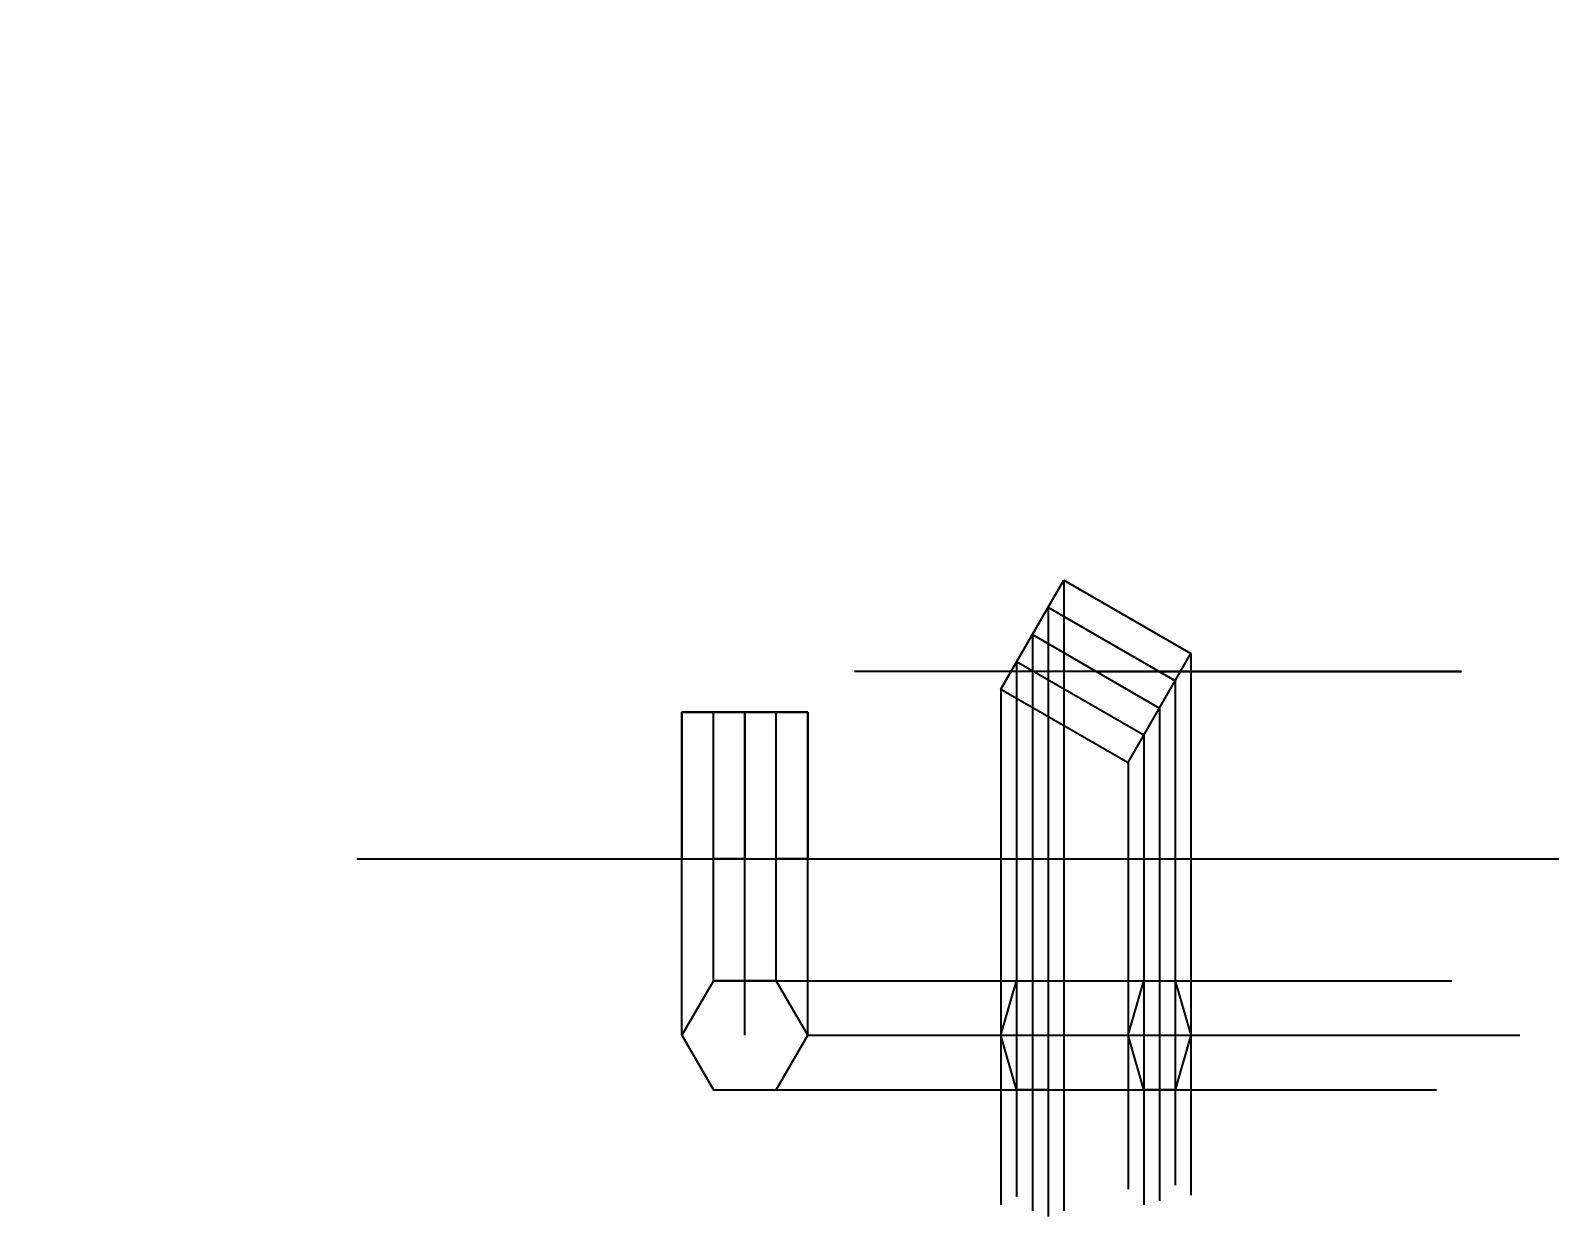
# Model space of a CAD drawing. Header units: millimetres. Extents: x 186 to 71940, y -203 to 575.
# Drawn here: x 32971 to 33696, y -163 to 403 of the extents above; entities that cross this region are included whole.
import ezdxf

# ---------------------------------------------------------------- set-up
doc = ezdxf.new("R2010")
doc.units = ezdxf.units.MM
doc.header["$MEASUREMENT"] = 0

msp = doc.modelspace()

# ---------------------------------------------------------------- linework, layer by layer
at = {"color": 7, "lineweight": -3, "true_color": 0xffffff}
for p, q in [((33434.21, 88.77), (33464.21, 140.74)), ((33464.21, 140.74), (33524.83, 105.74)), ((33517.33, 92.75), (33456.71, 127.75)), ((33449.21, 114.76), (33509.83, 79.76)), ((33441.71, 101.77), (33434.21, 88.77)), ((33502.33, 66.77), (33441.71, 101.77)), ((33494.83, 53.77), (33524.83, 105.74)), ((33653.86, 97.26), (33364.31, 97.26)), ((33479.52, 97.26), (33653.86, 97.26)), ((33434.21, 88.77), (33494.83, 53.77)), ((33282.07, -76.25), (33282.07, 77.86)), ((33342.07, 77.86), (33282.07, 77.86)), ((33282.07, 7.86), (33282.07, 77.86)), ((33282.07, 77.86), (33342.07, 77.86)), ((33297.07, 77.86), (33282.07, 77.86)), ((33282.07, 77.86), (33282.07, 7.86)), ((33297.07, -50.27), (33297.07, 77.86)), ((33297.07, 7.86), (33297.07, 77.86)), ((33312.07, -76.25), (33312.07, 77.86)), ((33312.07, 7.86), (33312.07, 77.86)), ((33312.07, 77.86), (33342.07, 77.86)), ((33327.07, 77.86), (33312.07, 77.86)), ((33312.07, 77.86), (33312.07, 7.86)), ((33327.07, -50.27), (33327.07, 77.86)), ((33327.07, 7.86), (33327.07, 77.86)), ((33342.07, -76.25), (33342.07, 77.86)), ((33342.07, 77.86), (33342.07, 7.86)), ((33126.95, 7.86), (35093.51, 7.86)), ((33282.07, 7.86), (33342.07, 7.86)), ((33282.07, 7.86), (33342.07, 7.86)), ((33312.07, 7.86), (33297.07, 7.86)), ((33342.07, 7.86), (33327.07, 7.86)), ((33434.21, -76.25), (33441.71, -50.27)), ((33441.71, -50.27), (33456.71, -50.27)), ((33456.71, -50.27), (33502.33, -50.27)), ((33494.83, -76.25), (33502.33, -50.27)), ((33502.33, -50.27), (33517.33, -50.27)), ((33517.33, -50.27), (33524.83, -76.25)), ((33441.71, -102.23), (33434.21, -76.25)), ((33502.33, -102.23), (33494.83, -76.25)), ((33524.83, -76.25), (33517.33, -102.23)), ((33456.71, -102.23), (33441.71, -102.23)), ((33456.71, -102.23), (33502.33, -102.23)), ((33517.33, -102.23), (33502.33, -102.23))]:
    msp.add_line(p, q, dxfattribs=at)
at = {"color": 1, "lineweight": -3}
for p, q in [((33464.21, 140.74), (33464.21, -159.89)), ((33456.71, 127.75), (33456.71, -162.69)), ((33449.21, 114.76), (33449.21, -159.89)), ((33441.71, 101.77), (33441.71, -153.34)), ((33524.83, 105.74), (33524.83, -152.41)), ((33434.21, 88.77), (33434.21, -157.08)), ((33517.33, 92.75), (33517.33, -147.74)), ((33509.83, 79.76), (33509.83, -155.21)), ((33502.33, 66.77), (33502.33, -157.08)), ((33494.83, 53.77), (33494.83, -149.6)), ((33297.07, -50.27), (33649.36, -50.27)), ((33342.07, -76.25), (33681.73, -76.25)), ((33297.07, -102.23), (33642.01, -102.23))]:
    msp.add_line(p, q, dxfattribs=at)
at = {"color": 7, "lineweight": -3, "true_color": 0xffffff}
msp.add_lwpolyline([(33297.07, -50.27), (33282.07, -76.25), (33297.07, -102.23), (33327.07, -102.23), (33342.07, -76.25), (33327.07, -50.27)], close=True, dxfattribs=at)

doc.saveas('drawing.dxf')
